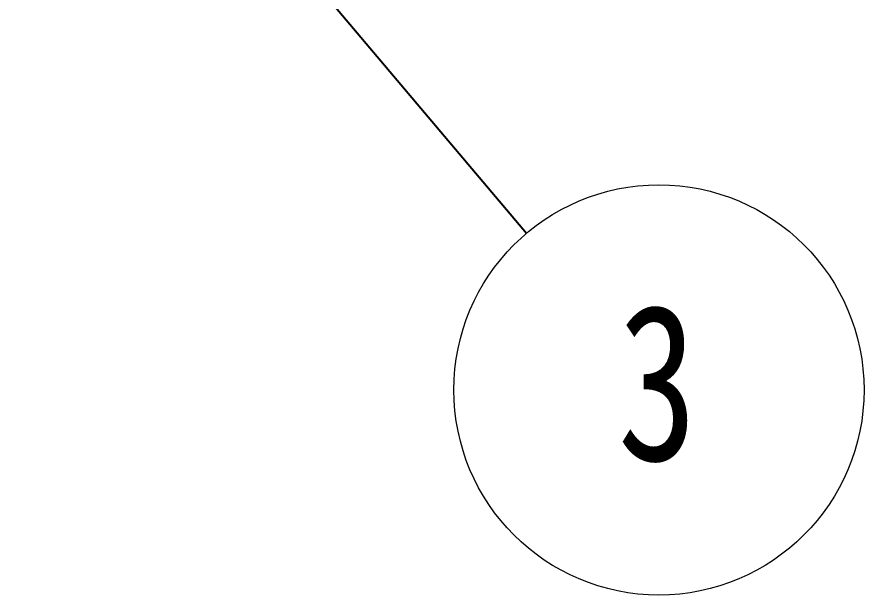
# Model space of a CAD drawing. Header units: millimetres. Extents: x 2 to 418, y 2 to 295.
# Drawn here: x 217.59 to 229.09, y 108.8 to 116.64 of the extents above; entities that cross this region are included whole.
import ezdxf

# ---------------------------------------------------------------- set-up
doc = ezdxf.new("R2010")
doc.units = ezdxf.units.MM
doc.styles.add('SLDTEXTSTYLE0', font='TXT', dxfattribs={"width": 0.75})
doc.dimstyles.new('SLDDIMSTYLE3', dxfattribs={"dimtxt": 0.18, "dimasz": 1, "dimexe": 0, "dimexo": 0.0625, "dimgap": 0, "dimtad": 0, "dimtih": 1, "dimtoh": 1, "dimdec": 0, "dimrnd": 1e-09, "dimzin": 0, "dimdsep": 46, "dimtxsty": 'Standard', "dimblk1": 'DOT', "dimblk2": 'DOT', "dimsah": 1, "dimcen": 0.09, "dimadec": 0, "dimazin": 0, "dimtfac": 1, "dimtdec": 0, "dimtofl": 0, "dimtmove": 0, "dimatfit": 3, "dimldrblk": 'DOT', "dimfxl": 1, "dimfrac": 2, "dimtolj": 1, "dimtzin": 0, "dimarcsym": 0})

# ---------------------------------------------------------------- blocks, each defined once
blk = doc.blocks.new('SW_NOTE_15')
at = {"color": 0, "linetype": 'Continuous', "lineweight": 0}
blk.add_circle((1.795, -2.125), 2.782, dxfattribs=at)
at = {"color": 0, "linetype": 'Continuous', "lineweight": 0, "insert": (1.774, -0.963), "char_height": 2.117, "attachment_point": 2, "style": 'SLDTEXTSTYLE0'}
blk.add_mtext('3', dxfattribs=at)
blk = doc.blocks.new('_DOT')
at = {"color": 0, "linetype": 'ByBlock', "lineweight": -2}
blk.add_line((-0.5, 0), (-1, 0), dxfattribs=at)
at = {"color": 0, "linetype": 'ByBlock', "const_width": 0.5}
blk.add_lwpolyline([(-0.25, 0, 1), (0.25, 0, 1)], format="xyb", close=True, dxfattribs=at)

msp = doc.modelspace()

# ---------------------------------------------------------------- block references
at = {"color": 7, "linetype": 'Continuous', "lineweight": 0}
msp.add_blockref('SW_NOTE_15', (224.5092, 113.7044), dxfattribs=at)

# ---------------------------------------------------------------- leaders
msp.add_leader([(218.0948, 121.2959), (224.5092, 113.7044)], dimstyle='SLDDIMSTYLE3', dxfattribs=at)

doc.saveas('drawing.dxf')
